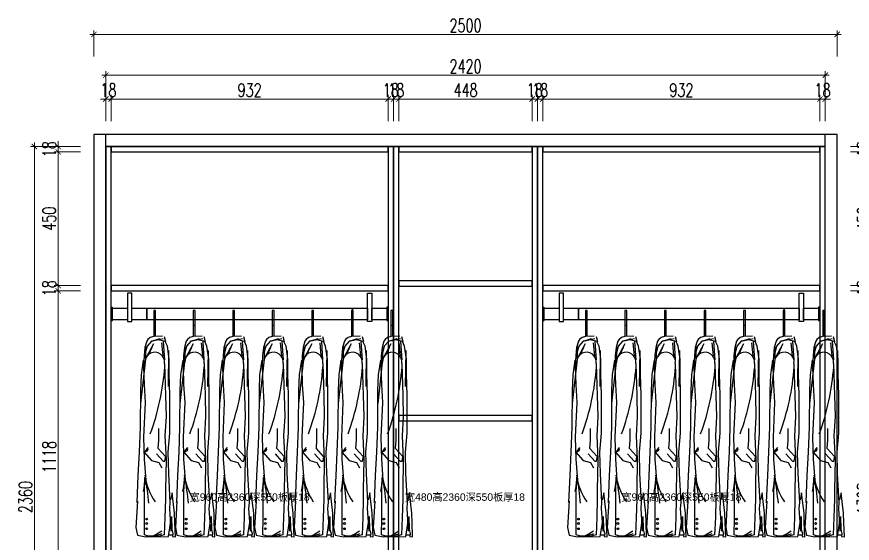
# Model space of a CAD drawing. Header units: inches. Extents: x 55314 to 59719, y -29566 to -22693.
# Drawn here: x 55463 to 58273, y -24466 to -22693 of the extents above; entities that cross this region are included whole.
import ezdxf
from ezdxf.enums import TextEntityAlignment as Align

# ---------------------------------------------------------------- set-up
doc = ezdxf.new("R2010")
doc.units = ezdxf.units.IN
doc.header["$LTSCALE"] = 2
for name, color, linetype in [('0-标注', 7, 'Continuous'), ('Layer_CabinetText', 3, 'Continuous'), ('文字', 255, 'Continuous'), ('柜体', 7, 'Continuous'), ('柜体结构', 255, 'Continuous'), ('衣杆', 7, 'Continuous')]:
    doc.layers.add(name, color=color, linetype=linetype)
doc.styles.add('DIMTEXT', font='simplex.shx', dxfattribs={"width": 0.7, "bigfont": 'gbcbig.shx'})
doc.styles.get("Standard").update_dxf_attribs({"font": 'arial.ttf'})
doc.dimstyles.new('雷神标注', dxfattribs={"dimscale": 15, "dimtxt": 3, "dimasz": 1.2, "dimexe": 0.9, "dimexo": 1, "dimgap": 0.5, "dimtad": 1, "dimdec": 0, "dimzin": 13, "dimdsep": 46, "dimtxsty": 'DIMTEXT', "dimblk1": 'ARCHTICK', "dimblk2": 'ARCHTICK', "dimsah": 1, "dimcen": 2, "dimdle": 0.9, "dimclrd": 1, "dimclre": 1, "dimclrt": 1, "dimadec": 1, "dimazin": 0, "dimtfac": 1, "dimtdec": 0, "dimtix": 1, "dimtmove": 1, "dimatfit": 3, "dimfxl": 5, "dimfxlon": 1, "dimtolj": 1, "dimtzin": 13, "dimlwd": 5, "dimlwe": 5, "dimarcsym": 0})

# ---------------------------------------------------------------- blocks, each defined once
blk = doc.blocks.new('*U76')
at = {"color": 8}
for p, q in [((143.2, 34), (143.2, -53)), ((149.2, -52.4), (149.2, 34)), ((276.2, 34), (276.2, -53)), ((282.2, -52.4), (282.2, 34)), ((409.2, 34), (409.2, -53)), ((415.2, -52.4), (415.2, 34)), ((542.2, 34), (542.2, -53)), ((548.2, -52.4), (548.2, 34)), ((675.2, 34), (675.2, -53)), ((681.2, -52.4), (681.2, 34)), ((808.2, 34), (808.2, -53)), ((814.2, -52.4), (814.2, 34)), ((941.2, 34), (941.2, -53)), ((947.2, -52.4), (947.2, 34)), ((119.2, -122.5), (143.7, -76.7)), ((135.2, -68.9), (175.4, -59.9)), ((136.5, -68.6), (164.1, -59.9)), ((175, -118.1), (170.7, -74.2)), ((180.5, -132.5), (176.3, -69.8)), ((252.2, -122.5), (276.7, -76.7)), ((268.2, -68.9), (308.4, -59.9)), ((269.5, -68.6), (297.1, -59.9)), ((308, -118.1), (303.7, -74.2)), ((313.5, -132.5), (309.3, -69.8)), ((385.2, -122.5), (409.7, -76.7)), ((401.2, -68.9), (441.4, -59.9)), ((402.5, -68.6), (430.1, -59.9)), ((441, -118.1), (436.7, -74.2)), ((446.5, -132.5), (442.3, -69.8)), ((518.2, -122.5), (542.7, -76.7)), ((534.2, -68.9), (574.4, -59.9)), ((535.5, -68.6), (563.1, -59.9)), ((574, -118.1), (569.7, -74.2)), ((579.5, -132.5), (575.3, -69.8)), ((651.2, -122.5), (675.7, -76.7)), ((667.2, -68.9), (707.4, -59.9)), ((668.5, -68.6), (696.1, -59.9)), ((707, -118.1), (702.7, -74.2)), ((712.5, -132.5), (708.3, -69.8)), ((784.2, -122.5), (808.7, -76.7)), ((800.2, -68.9), (840.4, -59.9)), ((801.5, -68.6), (829.1, -59.9)), ((840, -118.1), (835.7, -74.2)), ((845.5, -132.5), (841.3, -69.8)), ((917.2, -122.5), (941.7, -76.7)), ((933.2, -68.9), (973.4, -59.9)), ((934.5, -68.6), (962.1, -59.9)), ((973, -118.1), (968.7, -74.2)), ((978.5, -132.5), (974.3, -69.8)), ((115.3, -86.6), (115.3, -129.9)), ((136.8, -90.5), (126.7, -113.1)), ((193.2, -100.6), (191.4, -221.6)), ((248.3, -86.6), (248.3, -129.9)), ((269.8, -90.5), (259.7, -113.1)), ((326.2, -100.6), (324.4, -221.6)), ((381.3, -86.6), (381.3, -129.9)), ((402.8, -90.5), (392.7, -113.1)), ((459.2, -100.6), (457.4, -221.6)), ((514.3, -86.6), (514.3, -129.9)), ((535.8, -90.5), (525.7, -113.1)), ((592.2, -100.6), (590.4, -221.6)), ((647.3, -86.6), (647.3, -129.9)), ((668.8, -90.5), (658.7, -113.1)), ((725.2, -100.6), (723.4, -221.6)), ((780.3, -86.6), (780.3, -129.9)), ((801.8, -90.5), (791.7, -113.1)), ((858.2, -100.6), (856.4, -221.6)), ((913.3, -86.6), (913.3, -129.9)), ((934.8, -90.5), (924.7, -113.1)), ((991.2, -100.6), (989.4, -221.6)), ((115.3, -129.9), (98.5, -278.7)), ((248.3, -129.9), (231.5, -278.7)), ((381.3, -129.9), (364.5, -278.7)), ((514.3, -129.9), (497.5, -278.7)), ((647.3, -129.9), (630.5, -278.7)), ((780.3, -129.9), (763.5, -278.7)), ((913.3, -129.9), (896.5, -278.7)), ((194, -721.1), (208.1, -720.8)), ((327, -721.1), (341.1, -720.8)), ((460, -721.1), (474.1, -720.8)), ((593, -721.1), (607.1, -720.8)), ((726, -721.1), (740.1, -720.8)), ((859, -721.1), (873.1, -720.8)), ((992, -721.1), (1006.1, -720.8))]:
    blk.add_line(p, q, dxfattribs=at)
at = {"color": 2}
for points in [[(55, -2.8), (70, -2.8), (70, 92.2), (55, 92.2)], [(862, 92.2), (877, 92.2), (877, -2.8), (862, -2.8)], [(5, 44.3), (0, 44.3), (0, 0), (5, 0)], [(5, 42), (55, 42), (55, 2.2), (5, 2.2)], [(70, 42.2), (120, 42.2), (120, 2.2), (70, 2.2)], [(120, 42.2), (812, 42.2), (812, 2.2), (120, 2.2)], [(812, 42.2), (862, 42.2), (862, 2.2), (812, 2.2)], [(877, 42.2), (927, 42.2), (927, 2.2), (877, 2.2)], [(927, 0.2), (932, 0.2), (932, 44.8), (927, 44.8)]]:
    blk.add_lwpolyline(points, close=True, dxfattribs=at)
at = {"color": 8}
for points in [[(149.2, 34), (143.2, 34)], [(282.2, 34), (276.2, 34)], [(415.2, 34), (409.2, 34)], [(548.2, 34), (542.2, 34)], [(681.2, 34), (675.2, 34)], [(814.2, 34), (808.2, 34)], [(947.2, 34), (941.2, 34)], [(149.2, -16), (143.2, -16)], [(282.2, -16), (276.2, -16)], [(415.2, -16), (409.2, -16)], [(548.2, -16), (542.2, -16)], [(681.2, -16), (675.2, -16)], [(814.2, -16), (808.2, -16)], [(947.2, -16), (941.2, -16)], [(172.8, -52.5), (143.2, -53), (131.8, -57.2), (123.6, -63.2), (119.7, -69), (113.6, -90.6), (110.7, -117.8), (108.9, -156.5)], [(178.9, -53.1), (183.4, -70.2), (158.1, -65.1), (135.5, -69.4), (120.8, -85.6), (114.8, -109.4)], [(305.8, -52.5), (276.2, -53), (264.8, -57.2), (256.6, -63.2), (252.7, -69), (246.6, -90.6), (243.7, -117.8), (241.9, -156.5)], [(311.9, -53.1), (316.4, -70.2), (291.1, -65.1), (268.5, -69.4), (253.8, -85.6), (247.8, -109.4)], [(438.8, -52.5), (409.2, -53), (397.8, -57.2), (389.6, -63.2), (385.7, -69), (379.6, -90.6), (376.7, -117.8), (374.9, -156.5)], [(444.9, -53.1), (449.4, -70.2), (424.1, -65.1), (401.5, -69.4), (386.8, -85.6), (380.8, -109.4)], [(571.8, -52.5), (542.2, -53), (530.8, -57.2), (522.6, -63.2), (518.7, -69), (512.6, -90.6), (509.7, -117.8), (507.9, -156.5)], [(577.9, -53.1), (582.4, -70.2), (557.1, -65.1), (534.5, -69.4), (519.8, -85.6), (513.8, -109.4)], [(704.8, -52.5), (675.2, -53), (663.8, -57.2), (655.6, -63.2), (651.7, -69), (645.6, -90.6), (642.7, -117.8), (640.9, -156.5)], [(710.9, -53.1), (715.4, -70.2), (690.1, -65.1), (667.5, -69.4), (652.8, -85.6), (646.8, -109.4)], [(837.8, -52.5), (808.2, -53), (796.8, -57.2), (788.6, -63.2), (784.7, -69), (778.6, -90.6), (775.7, -117.8), (773.9, -156.5)], [(843.9, -53.1), (848.4, -70.2), (823.1, -65.1), (800.5, -69.4), (785.8, -85.6), (779.8, -109.4)], [(970.8, -52.5), (941.2, -53), (929.8, -57.2), (921.6, -63.2), (917.7, -69), (911.6, -90.6), (908.7, -117.8), (906.9, -156.5)], [(976.9, -53.1), (981.4, -70.2), (956.1, -65.1), (933.5, -69.4), (918.8, -85.6), (912.8, -109.4)], [(202.5, -708.9), (197.2, -632.8), (198.9, -612.5), (193.6, -515.1), (191.8, -442.6), (197.2, -378.9), (197.2, -251.5), (195.4, -178.9), (195.4, -129.4), (189.2, -85.6), (182.1, -70.2)], [(335.5, -708.9), (330.2, -632.8), (331.9, -612.5), (326.6, -515.1), (324.8, -442.6), (330.2, -378.9), (330.2, -251.5), (328.4, -178.9), (328.4, -129.4), (322.2, -85.6), (315.1, -70.2)], [(468.5, -708.9), (463.2, -632.8), (464.9, -612.5), (459.6, -515.1), (457.8, -442.6), (463.2, -378.9), (463.2, -251.5), (461.4, -178.9), (461.4, -129.4), (455.2, -85.6), (448.1, -70.2)], [(601.5, -708.9), (596.2, -632.8), (597.9, -612.5), (592.6, -515.1), (590.8, -442.6), (596.2, -378.9), (596.2, -251.5), (594.4, -178.9), (594.4, -129.4), (588.2, -85.6), (581.1, -70.2)], [(734.5, -708.9), (729.2, -632.8), (730.9, -612.5), (725.6, -515.1), (723.8, -442.6), (729.2, -378.9), (729.2, -251.5), (727.4, -178.9), (727.4, -129.4), (721.2, -85.6), (714.1, -70.2)], [(867.5, -708.9), (862.2, -632.8), (863.9, -612.5), (858.6, -515.1), (856.8, -442.6), (862.2, -378.9), (862.2, -251.5), (860.4, -178.9), (860.4, -129.4), (854.2, -85.6), (847.1, -70.2)], [(1000.5, -708.9), (995.2, -632.8), (996.9, -612.5), (991.6, -515.1), (989.8, -442.6), (995.2, -378.9), (995.2, -251.5), (993.4, -178.9), (993.4, -129.4), (987.2, -85.6), (980.1, -70.2)], [(108, -133), (100.6, -182), (98.4, -235), (97.4, -358.1), (94.2, -443), (90.3, -521.7), (86.7, -611.9), (88.5, -607.5), (83.2, -696), (88.5, -722.5), (116.8, -727.8), (193, -726.4), (203.6, -660.6)], [(241, -133), (233.6, -182), (231.4, -235), (230.4, -358.1), (227.2, -443), (223.3, -521.7), (219.7, -611.9), (221.5, -607.5), (216.2, -696), (221.5, -722.5), (249.8, -727.8), (326, -726.4), (336.6, -660.6)], [(374, -133), (366.6, -182), (364.4, -235), (363.4, -358.1), (360.2, -443), (356.3, -521.7), (352.7, -611.9), (354.5, -607.5), (349.2, -696), (354.5, -722.5), (382.8, -727.8), (459, -726.4), (469.6, -660.6)], [(507, -133), (499.6, -182), (497.4, -235), (496.4, -358.1), (493.2, -443), (489.3, -521.7), (485.7, -611.9), (487.5, -607.5), (482.2, -696), (487.5, -722.5), (515.8, -727.8), (592, -726.4), (602.6, -660.6)], [(640, -133), (632.6, -182), (630.4, -235), (629.4, -358.1), (626.2, -443), (622.3, -521.7), (618.7, -611.9), (620.5, -607.5), (615.2, -696), (620.5, -722.5), (648.8, -727.8), (725, -726.4), (735.6, -660.6)], [(773, -133), (765.6, -182), (763.4, -235), (762.4, -358.1), (759.2, -443), (755.3, -521.7), (751.7, -611.9), (753.5, -607.5), (748.2, -696), (753.5, -722.5), (781.8, -727.8), (858, -726.4), (868.6, -660.6)], [(906, -133), (898.6, -182), (896.4, -235), (895.4, -358.1), (892.2, -443), (888.3, -521.7), (884.7, -611.9), (886.5, -607.5), (881.2, -696), (886.5, -722.5), (914.8, -727.8), (991, -726.4), (1001.6, -660.6)], [(179.6, -144.5), (183, -251.5), (184.8, -322.3), (181.2, -387.7), (184.8, -467.4), (183, -570), (183, -601), (181.2, -662.9), (178.9, -721.3), (158.2, -726.6), (122.8, -724.9), (111.8, -721.3), (112.1, -664.7), (112.1, -579.8), (113.9, -528.4), (108.6, -575.3), (116.4, -537.1)], [(108.9, -156.5), (111, -214.6), (114.6, -275.1), (109.3, -392.7), (111, -465.8), (116.4, -537.1)], [(312.6, -144.5), (316, -251.5), (317.8, -322.3), (314.2, -387.7), (317.8, -467.4), (316, -570), (316, -601), (314.2, -662.9), (311.9, -721.3), (291.2, -726.6), (255.8, -724.9), (244.8, -721.3), (245.1, -664.7), (245.1, -579.8), (246.9, -528.4), (241.6, -575.3), (249.4, -537.1)], [(241.9, -156.5), (244, -214.6), (247.6, -275.1), (242.3, -392.7), (244, -465.8), (249.4, -537.1)], [(445.6, -144.5), (449, -251.5), (450.8, -322.3), (447.2, -387.7), (450.8, -467.4), (449, -570), (449, -601), (447.2, -662.9), (444.9, -721.3), (424.2, -726.6), (388.8, -724.9), (377.8, -721.3), (378.1, -664.7), (378.1, -579.8), (379.9, -528.4), (374.6, -575.3), (382.4, -537.1)], [(374.9, -156.5), (377, -214.6), (380.6, -275.1), (375.3, -392.7), (377, -465.8), (382.4, -537.1)], [(578.6, -144.5), (582, -251.5), (583.8, -322.3), (580.2, -387.7), (583.8, -467.4), (582, -570), (582, -601), (580.2, -662.9), (577.9, -721.3), (557.2, -726.6), (521.8, -724.9), (510.8, -721.3), (511.1, -664.7), (511.1, -579.8), (512.9, -528.4), (507.6, -575.3), (515.4, -537.1)], [(507.9, -156.5), (510, -214.6), (513.6, -275.1), (508.3, -392.7), (510, -465.8), (515.4, -537.1)], [(711.6, -144.5), (715, -251.5), (716.8, -322.3), (713.2, -387.7), (716.8, -467.4), (715, -570), (715, -601), (713.2, -662.9), (710.9, -721.3), (690.2, -726.6), (654.8, -724.9), (643.8, -721.3), (644.1, -664.7), (644.1, -579.8), (645.9, -528.4), (640.6, -575.3), (648.4, -537.1)], [(640.9, -156.5), (643, -214.6), (646.6, -275.1), (641.3, -392.7), (643, -465.8), (648.4, -537.1)], [(844.6, -144.5), (848, -251.5), (849.8, -322.3), (846.2, -387.7), (849.8, -467.4), (848, -570), (848, -601), (846.2, -662.9), (843.9, -721.3), (823.2, -726.6), (787.8, -724.9), (776.8, -721.3), (777.1, -664.7), (777.1, -579.8), (778.9, -528.4), (773.6, -575.3), (781.4, -537.1)], [(773.9, -156.5), (776, -214.6), (779.6, -275.1), (774.3, -392.7), (776, -465.8), (781.4, -537.1)], [(977.6, -144.5), (981, -251.5), (982.8, -322.3), (979.2, -387.7), (982.8, -467.4), (981, -570), (981, -601), (979.2, -662.9), (976.9, -721.3), (956.2, -726.6), (920.8, -724.9), (909.8, -721.3), (910.1, -664.7), (910.1, -579.8), (911.9, -528.4), (906.6, -575.3), (914.4, -537.1)], [(906.9, -156.5), (909, -214.6), (912.6, -275.1), (907.3, -392.7), (909, -465.8), (914.4, -537.1)], [(182.8, -457.1), (158.3, -430.6), (160.4, -402.1), (160.4, -363.5)], [(315.8, -457.1), (291.3, -430.6), (293.4, -402.1), (293.4, -363.5)], [(448.8, -457.1), (424.3, -430.6), (426.4, -402.1), (426.4, -363.5)], [(581.8, -457.1), (557.3, -430.6), (559.4, -402.1), (559.4, -363.5)], [(714.8, -457.1), (690.3, -430.6), (692.4, -402.1), (692.4, -363.5)], [(847.8, -457.1), (823.3, -430.6), (825.4, -402.1), (825.4, -363.5)], [(980.8, -457.1), (956.3, -430.6), (958.4, -402.1), (958.4, -363.5)], [(111.5, -442.8), (135.9, -471.3), (160.4, -477.4), (170.5, -495.7)], [(111.6, -441.6), (118.7, -435.3), (125, -427.5)], [(111.6, -442.4), (123.4, -437.7), (125, -431.4)], [(152.2, -448.9), (174.6, -473.3), (180.7, -473.3), (184.8, -451)], [(244.5, -442.8), (268.9, -471.3), (293.4, -477.4), (303.5, -495.7)], [(244.6, -441.6), (251.7, -435.3), (258, -427.5)], [(244.6, -442.4), (256.4, -437.7), (258, -431.4)], [(285.2, -448.9), (307.6, -473.3), (313.7, -473.3), (317.8, -451)], [(377.5, -442.8), (401.9, -471.3), (426.4, -477.4), (436.5, -495.7)], [(377.6, -441.6), (384.7, -435.3), (391, -427.5)], [(377.6, -442.4), (389.4, -437.7), (391, -431.4)], [(418.2, -448.9), (440.6, -473.3), (446.7, -473.3), (450.8, -451)], [(510.5, -442.8), (534.9, -471.3), (559.4, -477.4), (569.5, -495.7)], [(510.6, -441.6), (517.7, -435.3), (524, -427.5)], [(510.6, -442.4), (522.4, -437.7), (524, -431.4)], [(551.2, -448.9), (573.6, -473.3), (579.7, -473.3), (583.8, -451)], [(643.5, -442.8), (667.9, -471.3), (692.4, -477.4), (702.5, -495.7)], [(643.6, -441.6), (650.7, -435.3), (657, -427.5)], [(643.6, -442.4), (655.4, -437.7), (657, -431.4)], [(684.2, -448.9), (706.6, -473.3), (712.7, -473.3), (716.8, -451)], [(776.5, -442.8), (800.9, -471.3), (825.4, -477.4), (835.5, -495.7)], [(776.6, -441.6), (783.7, -435.3), (790, -427.5)], [(776.6, -442.4), (788.4, -437.7), (790, -431.4)], [(817.2, -448.9), (839.6, -473.3), (845.7, -473.3), (849.8, -451)], [(909.5, -442.8), (933.9, -471.3), (958.4, -477.4), (968.5, -495.7)], [(909.6, -441.6), (916.7, -435.3), (923, -427.5)], [(909.6, -442.4), (921.4, -437.7), (923, -431.4)], [(950.2, -448.9), (972.6, -473.3), (978.7, -473.3), (982.8, -451)], [(203.4, -659.8), (204.1, -702.7), (208.1, -716), (206.7, -726.1), (216.1, -727.4), (214.1, -679.2), (213.5, -647.7), (205.4, -579.4), (200, -602.7)], [(336.4, -659.8), (337.1, -702.7), (341.1, -716), (339.7, -726.1), (349.1, -727.4), (347.1, -679.2), (346.5, -647.7), (338.4, -579.4), (333, -602.7)], [(469.4, -659.8), (470.1, -702.7), (474.1, -716), (472.7, -726.1), (482.1, -727.4), (480.1, -679.2), (479.5, -647.7), (471.4, -579.4), (466, -602.7)], [(602.4, -659.8), (603.1, -702.7), (607.1, -716), (605.7, -726.1), (615.1, -727.4), (613.1, -679.2), (612.5, -647.7), (604.4, -579.4), (599, -602.7)], [(735.4, -659.8), (736.1, -702.7), (740.1, -716), (738.7, -726.1), (748.1, -727.4), (746.1, -679.2), (745.5, -647.7), (737.4, -579.4), (732, -602.7)], [(868.4, -659.8), (869.1, -702.7), (873.1, -716), (871.7, -726.1), (881.1, -727.4), (879.1, -679.2), (878.5, -647.7), (870.4, -579.4), (865, -602.7)], [(1001.4, -659.8), (1002.1, -702.7), (1006.1, -716), (1004.7, -726.1), (1014.1, -727.4), (1012.1, -679.2), (1011.5, -647.7), (1003.4, -579.4), (998, -602.7)], [(118.3, -723.8), (139.7, -725.4), (146.1, -721.7), (154.2, -717.9), (170.2, -707.8)], [(141.8, -725.4), (166.5, -719), (170.8, -716.9)], [(251.3, -723.8), (272.7, -725.4), (279.1, -721.7), (287.2, -717.9), (303.2, -707.8)], [(274.8, -725.4), (299.5, -719), (303.8, -716.9)], [(384.3, -723.8), (405.7, -725.4), (412.1, -721.7), (420.2, -717.9), (436.2, -707.8)], [(407.8, -725.4), (432.5, -719), (436.8, -716.9)], [(517.3, -723.8), (538.7, -725.4), (545.1, -721.7), (553.2, -717.9), (569.2, -707.8)], [(540.8, -725.4), (565.5, -719), (569.8, -716.9)], [(650.3, -723.8), (671.7, -725.4), (678.1, -721.7), (686.2, -717.9), (702.2, -707.8)], [(673.8, -725.4), (698.5, -719), (702.8, -716.9)], [(783.3, -723.8), (804.7, -725.4), (811.1, -721.7), (819.2, -717.9), (835.2, -707.8)], [(806.8, -725.4), (831.5, -719), (835.8, -716.9)], [(916.3, -723.8), (937.7, -725.4), (944.1, -721.7), (952.2, -717.9), (968.2, -707.8)], [(939.8, -725.4), (964.5, -719), (968.8, -716.9)]]:
    blk.add_lwpolyline(points, dxfattribs=at)
for centre in [(119.6, -668.1, 0), (252.6, -668.1, 0), (385.6, -668.1, 0), (518.6, -668.1, 0), (651.6, -668.1, 0), (784.6, -668.1, 0), (917.6, -668.1, 0), (119.6, -682.8, 0), (119.6, -700.7, 0), (252.6, -682.8, 0), (252.6, -700.7, 0), (385.6, -682.8, 0), (385.6, -700.7, 0), (518.6, -682.8, 0), (518.6, -700.7, 0), (651.6, -682.8, 0), (651.6, -700.7, 0), (784.6, -682.8, 0), (784.6, -700.7, 0), (917.6, -682.8, 0), (917.6, -700.7, 0)]:
    blk.add_circle(centre, 2.91, dxfattribs=at)
for centre, radius, start, end in [((147.2, -139.3, 0), 32.8, 350.86, 180), ((280.2, -139.3, 0), 32.8, 350.86, 180), ((413.2, -139.3, 0), 32.8, 350.86, 180), ((546.2, -139.3, 0), 32.8, 350.86, 180), ((679.2, -139.3, 0), 32.8, 350.86, 180), ((812.2, -139.3, 0), 32.8, 350.86, 180), ((945.2, -139.3, 0), 32.8, 350.86, 180), ((-641.1, -96.3, 0), 823.7, 339.7806, 355.9109), ((-508.1, -96.3, 0), 823.7, 339.7806, 355.9109), ((-375.1, -96.3, 0), 823.7, 339.7806, 355.9109), ((-242.1, -96.3, 0), 823.7, 339.7806, 355.9109), ((-109.1, -96.3, 0), 823.7, 339.7806, 355.9109), ((23.9, -96.3, 0), 823.7, 339.7806, 355.9109), ((156.9, -96.3, 0), 823.7, 339.7806, 355.9109), ((336, -485.2, 0), 225.7, 189.0159, 213.5898), ((-1078.8, -731.3, 0), 1211.5, 5.5208, 9.6814), ((469, -485.2, 0), 225.7, 189.0159, 213.5898), ((-945.8, -731.3, 0), 1211.5, 5.5208, 9.6814), ((602, -485.2, 0), 225.7, 189.0159, 213.5898), ((-812.8, -731.3, 0), 1211.5, 5.5208, 9.6814), ((735, -485.2, 0), 225.7, 189.0159, 213.5898), ((-679.8, -731.3, 0), 1211.5, 5.5208, 9.6814), ((868, -485.2, 0), 225.7, 189.0159, 213.5898), ((-546.8, -731.3, 0), 1211.5, 5.5208, 9.6814), ((1001, -485.2, 0), 225.7, 189.0159, 213.5898), ((-413.8, -731.3, 0), 1211.5, 5.5208, 9.6814), ((1134, -485.2, 0), 225.7, 189.0159, 213.5898), ((-280.8, -731.3, 0), 1211.5, 5.5208, 9.6814)]:
    blk.add_arc(centre, radius, start, end, dxfattribs=at)
blk = doc.blocks.new('_ARCHTICK')
at = {"color": 0, "linetype": 'ByBlock', "const_width": 0.15}
blk.add_lwpolyline([(-0.5, -0.5), (0.5, 0.5)], dxfattribs=at)
blk = doc.blocks.new('*D23')
at = {"layer": '0-标注', "color": 1, "lineweight": 5, "transparency": 16777216}
for p, q in [((55602.5, -24748), (55602.5, -23603)), ((55677.5, -23616.5), (55589, -23616.5)), ((55677.5, -24734.5), (55589, -24734.5))]:
    blk.add_line(p, q, dxfattribs=at)
at = {"layer": 'Defpoints', "color": 0, "transparency": 16777216}
for p in [(55602.5, -23616.5), (55762.5, -23616.5), (55762.5, -24734.5)]:
    blk.add_point(p, dxfattribs=at)
at = {"layer": '0-标注', "color": 1, "lineweight": 5, "transparency": 16777216, "xscale": 17.99999999999999, "yscale": 17.99999999999999, "zscale": 17.99999999999999}
for p, rotation in [((55602.5, -23616.5), 90), ((55602.5, -24734.5), 270)]:
    blk.add_blockref('_ARCHTICK', p, dxfattribs=dict(at, rotation=rotation))
at = {"layer": '0-标注', "color": 1, "transparency": 16777216, "insert": (55572.5, -24175.5), "char_height": 45, "attachment_point": 5, "rotation": 90, "style": 'DIMTEXT'}
blk.add_mtext('\\A1;1118', dxfattribs=at)
blk = doc.blocks.new('*D24')
at = {"layer": '0-标注', "color": 1, "lineweight": 5, "transparency": 16777216}
for p, q in [((55677.5, -23598.5), (55589, -23598.5)), ((55602.5, -23598.5), (55602.5, -23580.5)), ((55602.5, -23616.5), (55602.5, -23598.5)), ((55677.5, -23616.5), (55589, -23616.5)), ((55602.5, -23616.5), (55602.5, -23634.5))]:
    blk.add_line(p, q, dxfattribs=at)
at = {"layer": 'Defpoints', "color": 0, "transparency": 16777216}
for p in [(55602.5, -23598.5), (55762.5, -23598.5), (55762.5, -23616.5)]:
    blk.add_point(p, dxfattribs=at)
at = {"layer": '0-标注', "color": 1, "lineweight": 5, "transparency": 16777216, "xscale": 17.99999999999999, "yscale": 17.99999999999999, "zscale": 17.99999999999999}
for p, rotation in [((55602.5, -23598.5), 270), ((55602.5, -23616.5), 90)]:
    blk.add_blockref('_ARCHTICK', p, dxfattribs=dict(at, rotation=rotation))
at = {"layer": '0-标注', "color": 1, "transparency": 16777216, "insert": (55572.5, -23607.5), "char_height": 45, "attachment_point": 5, "rotation": 90, "style": 'DIMTEXT'}
blk.add_mtext('\\A1;18', dxfattribs=at)
blk = doc.blocks.new('*D25')
at = {"layer": '0-标注', "color": 1, "lineweight": 5, "transparency": 16777216}
for p, q in [((55677.5, -23148.5), (55589, -23148.5)), ((55602.5, -23612), (55602.5, -23135)), ((55677.5, -23598.5), (55589, -23598.5))]:
    blk.add_line(p, q, dxfattribs=at)
at = {"layer": 'Defpoints', "color": 0, "transparency": 16777216}
for p in [(55602.5, -23148.5), (55762.5, -23148.5), (55762.5, -23598.5)]:
    blk.add_point(p, dxfattribs=at)
at = {"layer": '0-标注', "color": 1, "lineweight": 5, "transparency": 16777216, "xscale": 17.99999999999999, "yscale": 17.99999999999999, "zscale": 17.99999999999999}
for p, rotation in [((55602.5, -23148.5), 90), ((55602.5, -23598.5), 270)]:
    blk.add_blockref('_ARCHTICK', p, dxfattribs=dict(at, rotation=rotation))
at = {"layer": '0-标注', "color": 1, "transparency": 16777216, "insert": (55572.5, -23373.5), "char_height": 45, "attachment_point": 5, "rotation": 90, "style": 'DIMTEXT'}
blk.add_mtext('\\A1;450', dxfattribs=at)
blk = doc.blocks.new('*D26')
at = {"layer": '0-标注', "color": 1, "lineweight": 5, "transparency": 16777216}
for p, q in [((55602.5, -23130.5), (55602.5, -23112.5)), ((55677.5, -23130.5), (55589, -23130.5)), ((55677.5, -23148.5), (55589, -23148.5)), ((55602.5, -23148.5), (55602.5, -23130.5)), ((55602.5, -23148.5), (55602.5, -23166.5))]:
    blk.add_line(p, q, dxfattribs=at)
at = {"layer": 'Defpoints', "color": 0, "transparency": 16777216}
for p in [(55602.5, -23130.5), (55762.5, -23130.5), (55762.5, -23148.5)]:
    blk.add_point(p, dxfattribs=at)
at = {"layer": '0-标注', "color": 1, "lineweight": 5, "transparency": 16777216, "xscale": 17.99999999999999, "yscale": 17.99999999999999, "zscale": 17.99999999999999}
for p, rotation in [((55602.5, -23130.5), 270), ((55602.5, -23148.5), 90)]:
    blk.add_blockref('_ARCHTICK', p, dxfattribs=dict(at, rotation=rotation))
at = {"layer": '0-标注', "color": 1, "transparency": 16777216, "insert": (55572.5, -23139.5), "char_height": 45, "attachment_point": 5, "rotation": 90, "style": 'DIMTEXT'}
blk.add_mtext('\\A1;18', dxfattribs=at)
blk = doc.blocks.new('*D27')
at = {"layer": '0-标注', "color": 1, "lineweight": 5, "transparency": 16777216}
for p, q in [((55522.5, -25504), (55522.5, -23117)), ((55597.5, -23130.5), (55509, -23130.5)), ((55597.5, -25490.5), (55509, -25490.5))]:
    blk.add_line(p, q, dxfattribs=at)
at = {"layer": 'Defpoints', "color": 0, "transparency": 16777216}
for p in [(55522.5, -23130.5), (55762.5, -23130.5), (55762.5, -25490.5)]:
    blk.add_point(p, dxfattribs=at)
at = {"layer": '0-标注', "color": 1, "lineweight": 5, "transparency": 16777216, "xscale": 17.99999999999999, "yscale": 17.99999999999999, "zscale": 17.99999999999999}
for p, rotation in [((55522.5, -23130.5), 90), ((55522.5, -25490.5), 270)]:
    blk.add_blockref('_ARCHTICK', p, dxfattribs=dict(at, rotation=rotation))
at = {"layer": '0-标注', "color": 1, "transparency": 16777216, "insert": (55492.5, -24310.5), "char_height": 45, "attachment_point": 5, "rotation": 90, "style": 'DIMTEXT'}
blk.add_mtext('\\A1;2360', dxfattribs=at)
blk = doc.blocks.new('*D28')
at = {"layer": '0-标注', "color": 1, "lineweight": 5, "transparency": 16777216}
for p, q in [((55762.5, -23045.5), (55762.5, -22957)), ((55780.5, -23045.5), (55780.5, -22957)), ((55762.5, -22970.5), (55744.5, -22970.5)), ((55762.5, -22970.5), (55780.5, -22970.5)), ((55780.5, -22970.5), (55798.5, -22970.5))]:
    blk.add_line(p, q, dxfattribs=at)
at = {"layer": 'Defpoints', "color": 0, "transparency": 16777216}
for p in [(55780.5, -22970.5), (55762.5, -23130.5), (55780.5, -23130.5)]:
    blk.add_point(p, dxfattribs=at)
at = {"layer": '0-标注', "color": 1, "lineweight": 5, "transparency": 16777216, "xscale": 17.99999999999999, "yscale": 17.99999999999999, "zscale": 17.99999999999999}
blk.add_blockref('_ARCHTICK', (55762.5, -22970.5), dxfattribs=at)
at = {"layer": '0-标注', "color": 1, "lineweight": 5, "transparency": 16777216, "xscale": 17.99999999999999, "yscale": 17.99999999999999, "zscale": 17.99999999999999, "rotation": 180}
blk.add_blockref('_ARCHTICK', (55780.5, -22970.5), dxfattribs=at)
at = {"layer": '0-标注', "color": 1, "transparency": 16777216, "insert": (55771.5, -22940.5), "char_height": 45, "attachment_point": 5, "style": 'DIMTEXT'}
blk.add_mtext('\\A1;18', dxfattribs=at)
blk = doc.blocks.new('*D29')
at = {"layer": '0-标注', "color": 1, "lineweight": 5, "transparency": 16777216}
for p, q in [((55780.5, -23045.5), (55780.5, -22957)), ((56712.5, -23045.5), (56712.5, -22957)), ((55767, -22970.5), (56726, -22970.5))]:
    blk.add_line(p, q, dxfattribs=at)
at = {"layer": 'Defpoints', "color": 0, "transparency": 16777216}
for p in [(56712.5, -22970.5), (55780.5, -23130.5), (56712.5, -23130.5)]:
    blk.add_point(p, dxfattribs=at)
at = {"layer": '0-标注', "color": 1, "lineweight": 5, "transparency": 16777216, "xscale": 17.99999999999999, "yscale": 17.99999999999999, "zscale": 17.99999999999999, "rotation": 180}
blk.add_blockref('_ARCHTICK', (55780.5, -22970.5), dxfattribs=at)
at = {"layer": '0-标注', "color": 1, "lineweight": 5, "transparency": 16777216, "xscale": 17.99999999999999, "yscale": 17.99999999999999, "zscale": 17.99999999999999}
blk.add_blockref('_ARCHTICK', (56712.5, -22970.5), dxfattribs=at)
at = {"layer": '0-标注', "color": 1, "transparency": 16777216, "insert": (56246.5, -22940.5), "char_height": 45, "attachment_point": 5, "style": 'DIMTEXT'}
blk.add_mtext('\\A1;932', dxfattribs=at)
blk = doc.blocks.new('*D30')
at = {"layer": '0-标注', "color": 1, "lineweight": 5, "transparency": 16777216}
for p, q in [((56712.5, -23045.5), (56712.5, -22957)), ((56730.5, -23045.5), (56730.5, -22957)), ((56712.5, -22970.5), (56694.5, -22970.5)), ((56712.5, -22970.5), (56730.5, -22970.5)), ((56730.5, -22970.5), (56748.5, -22970.5))]:
    blk.add_line(p, q, dxfattribs=at)
at = {"layer": 'Defpoints', "color": 0, "transparency": 16777216}
for p in [(56730.5, -22970.5), (56712.5, -23130.5), (56730.5, -23130.5)]:
    blk.add_point(p, dxfattribs=at)
at = {"layer": '0-标注', "color": 1, "lineweight": 5, "transparency": 16777216, "xscale": 17.99999999999999, "yscale": 17.99999999999999, "zscale": 17.99999999999999}
blk.add_blockref('_ARCHTICK', (56712.5, -22970.5), dxfattribs=at)
at = {"layer": '0-标注', "color": 1, "lineweight": 5, "transparency": 16777216, "xscale": 17.99999999999999, "yscale": 17.99999999999999, "zscale": 17.99999999999999, "rotation": 180}
blk.add_blockref('_ARCHTICK', (56730.5, -22970.5), dxfattribs=at)
at = {"layer": '0-标注', "color": 1, "transparency": 16777216, "insert": (56721.5, -22940.5), "char_height": 45, "attachment_point": 5, "style": 'DIMTEXT'}
blk.add_mtext('\\A1;18', dxfattribs=at)
blk = doc.blocks.new('*D31')
at = {"layer": '0-标注', "color": 1, "lineweight": 5, "transparency": 16777216}
for p, q in [((56730.5, -23045.5), (56730.5, -22957)), ((56748.5, -23045.5), (56748.5, -22957)), ((56730.5, -22970.5), (56712.5, -22970.5)), ((56730.5, -22970.5), (56748.5, -22970.5)), ((56748.5, -22970.5), (56766.5, -22970.5))]:
    blk.add_line(p, q, dxfattribs=at)
at = {"layer": 'Defpoints', "color": 0, "transparency": 16777216}
for p in [(56748.5, -22970.5), (56730.5, -23130.5), (56748.5, -23130.5)]:
    blk.add_point(p, dxfattribs=at)
at = {"layer": '0-标注', "color": 1, "lineweight": 5, "transparency": 16777216, "xscale": 17.99999999999999, "yscale": 17.99999999999999, "zscale": 17.99999999999999}
blk.add_blockref('_ARCHTICK', (56730.5, -22970.5), dxfattribs=at)
at = {"layer": '0-标注', "color": 1, "lineweight": 5, "transparency": 16777216, "xscale": 17.99999999999999, "yscale": 17.99999999999999, "zscale": 17.99999999999999, "rotation": 180}
blk.add_blockref('_ARCHTICK', (56748.5, -22970.5), dxfattribs=at)
at = {"layer": '0-标注', "color": 1, "transparency": 16777216, "insert": (56739.5, -22940.5), "char_height": 45, "attachment_point": 5, "style": 'DIMTEXT'}
blk.add_mtext('\\A1;18', dxfattribs=at)
blk = doc.blocks.new('*D32')
at = {"layer": '0-标注', "color": 1, "lineweight": 5, "transparency": 16777216}
for p, q in [((56748.5, -23045.5), (56748.5, -22957)), ((57196.5, -23045.5), (57196.5, -22957)), ((56735, -22970.5), (57210, -22970.5))]:
    blk.add_line(p, q, dxfattribs=at)
at = {"layer": 'Defpoints', "color": 0, "transparency": 16777216}
for p in [(57196.5, -22970.5), (56748.5, -23130.5), (57196.5, -23130.5)]:
    blk.add_point(p, dxfattribs=at)
at = {"layer": '0-标注', "color": 1, "lineweight": 5, "transparency": 16777216, "xscale": 17.99999999999999, "yscale": 17.99999999999999, "zscale": 17.99999999999999, "rotation": 180}
blk.add_blockref('_ARCHTICK', (56748.5, -22970.5), dxfattribs=at)
at = {"layer": '0-标注', "color": 1, "lineweight": 5, "transparency": 16777216, "xscale": 17.99999999999999, "yscale": 17.99999999999999, "zscale": 17.99999999999999}
blk.add_blockref('_ARCHTICK', (57196.5, -22970.5), dxfattribs=at)
at = {"layer": '0-标注', "color": 1, "transparency": 16777216, "insert": (56972.5, -22940.5), "char_height": 45, "attachment_point": 5, "style": 'DIMTEXT'}
blk.add_mtext('\\A1;448', dxfattribs=at)
blk = doc.blocks.new('*D33')
at = {"layer": '0-标注', "color": 1, "lineweight": 5, "transparency": 16777216}
for p, q in [((57196.5, -23045.5), (57196.5, -22957)), ((57214.5, -23045.5), (57214.5, -22957)), ((57196.5, -22970.5), (57178.5, -22970.5)), ((57196.5, -22970.5), (57214.5, -22970.5)), ((57214.5, -22970.5), (57232.5, -22970.5))]:
    blk.add_line(p, q, dxfattribs=at)
at = {"layer": 'Defpoints', "color": 0, "transparency": 16777216}
for p in [(57214.5, -22970.5), (57196.5, -23130.5), (57214.5, -23130.5)]:
    blk.add_point(p, dxfattribs=at)
at = {"layer": '0-标注', "color": 1, "lineweight": 5, "transparency": 16777216, "xscale": 17.99999999999999, "yscale": 17.99999999999999, "zscale": 17.99999999999999}
blk.add_blockref('_ARCHTICK', (57196.5, -22970.5), dxfattribs=at)
at = {"layer": '0-标注', "color": 1, "lineweight": 5, "transparency": 16777216, "xscale": 17.99999999999999, "yscale": 17.99999999999999, "zscale": 17.99999999999999, "rotation": 180}
blk.add_blockref('_ARCHTICK', (57214.5, -22970.5), dxfattribs=at)
at = {"layer": '0-标注', "color": 1, "transparency": 16777216, "insert": (57205.5, -22940.5), "char_height": 45, "attachment_point": 5, "style": 'DIMTEXT'}
blk.add_mtext('\\A1;18', dxfattribs=at)
blk = doc.blocks.new('*D34')
at = {"layer": '0-标注', "color": 1, "lineweight": 5, "transparency": 16777216}
for p, q in [((57214.5, -23045.5), (57214.5, -22957)), ((57232.5, -23045.5), (57232.5, -22957)), ((57214.5, -22970.5), (57196.5, -22970.5)), ((57214.5, -22970.5), (57232.5, -22970.5)), ((57232.5, -22970.5), (57250.5, -22970.5))]:
    blk.add_line(p, q, dxfattribs=at)
at = {"layer": 'Defpoints', "color": 0, "transparency": 16777216}
for p in [(57232.5, -22970.5), (57214.5, -23130.5), (57232.5, -23130.5)]:
    blk.add_point(p, dxfattribs=at)
at = {"layer": '0-标注', "color": 1, "lineweight": 5, "transparency": 16777216, "xscale": 17.99999999999999, "yscale": 17.99999999999999, "zscale": 17.99999999999999}
blk.add_blockref('_ARCHTICK', (57214.5, -22970.5), dxfattribs=at)
at = {"layer": '0-标注', "color": 1, "lineweight": 5, "transparency": 16777216, "xscale": 17.99999999999999, "yscale": 17.99999999999999, "zscale": 17.99999999999999, "rotation": 180}
blk.add_blockref('_ARCHTICK', (57232.5, -22970.5), dxfattribs=at)
at = {"layer": '0-标注', "color": 1, "transparency": 16777216, "insert": (57223.5, -22940.5), "char_height": 45, "attachment_point": 5, "style": 'DIMTEXT'}
blk.add_mtext('\\A1;18', dxfattribs=at)
blk = doc.blocks.new('*D35')
at = {"layer": '0-标注', "color": 1, "lineweight": 5, "transparency": 16777216}
for p, q in [((57232.5, -23045.5), (57232.5, -22957)), ((58164.5, -23045.5), (58164.5, -22957)), ((57219, -22970.5), (58178, -22970.5))]:
    blk.add_line(p, q, dxfattribs=at)
at = {"layer": 'Defpoints', "color": 0, "transparency": 16777216}
for p in [(58164.5, -22970.5), (57232.5, -23130.5), (58164.5, -23130.5)]:
    blk.add_point(p, dxfattribs=at)
at = {"layer": '0-标注', "color": 1, "lineweight": 5, "transparency": 16777216, "xscale": 17.99999999999999, "yscale": 17.99999999999999, "zscale": 17.99999999999999, "rotation": 180}
blk.add_blockref('_ARCHTICK', (57232.5, -22970.5), dxfattribs=at)
at = {"layer": '0-标注', "color": 1, "lineweight": 5, "transparency": 16777216, "xscale": 17.99999999999999, "yscale": 17.99999999999999, "zscale": 17.99999999999999}
blk.add_blockref('_ARCHTICK', (58164.5, -22970.5), dxfattribs=at)
at = {"layer": '0-标注', "color": 1, "transparency": 16777216, "insert": (57698.5, -22940.5), "char_height": 45, "attachment_point": 5, "style": 'DIMTEXT'}
blk.add_mtext('\\A1;932', dxfattribs=at)
blk = doc.blocks.new('*D36')
at = {"layer": '0-标注', "color": 1, "lineweight": 5, "transparency": 16777216}
for p, q in [((58164.5, -23045.5), (58164.5, -22957)), ((58182.5, -23045.5), (58182.5, -22957)), ((58164.5, -22970.5), (58146.5, -22970.5)), ((58164.5, -22970.5), (58182.5, -22970.5)), ((58182.5, -22970.5), (58200.5, -22970.5))]:
    blk.add_line(p, q, dxfattribs=at)
at = {"layer": 'Defpoints', "color": 0, "transparency": 16777216}
for p in [(58182.5, -22970.5), (58164.5, -23130.5), (58182.5, -23130.5)]:
    blk.add_point(p, dxfattribs=at)
at = {"layer": '0-标注', "color": 1, "lineweight": 5, "transparency": 16777216, "xscale": 17.99999999999999, "yscale": 17.99999999999999, "zscale": 17.99999999999999}
blk.add_blockref('_ARCHTICK', (58164.5, -22970.5), dxfattribs=at)
at = {"layer": '0-标注', "color": 1, "lineweight": 5, "transparency": 16777216, "xscale": 17.99999999999999, "yscale": 17.99999999999999, "zscale": 17.99999999999999, "rotation": 180}
blk.add_blockref('_ARCHTICK', (58182.5, -22970.5), dxfattribs=at)
at = {"layer": '0-标注', "color": 1, "transparency": 16777216, "insert": (58173.5, -22940.5), "char_height": 45, "attachment_point": 5, "style": 'DIMTEXT'}
blk.add_mtext('\\A1;18', dxfattribs=at)
blk = doc.blocks.new('*D37')
at = {"layer": '0-标注', "color": 1, "lineweight": 5, "transparency": 16777216}
for p, q in [((55749, -22890.5), (58196, -22890.5)), ((55762.5, -22965.5), (55762.5, -22877)), ((58182.5, -22965.5), (58182.5, -22877))]:
    blk.add_line(p, q, dxfattribs=at)
at = {"layer": 'Defpoints', "color": 0, "transparency": 16777216}
for p in [(58182.5, -22890.5), (55762.5, -23130.5), (58182.5, -23130.5)]:
    blk.add_point(p, dxfattribs=at)
at = {"layer": '0-标注', "color": 1, "lineweight": 5, "transparency": 16777216, "xscale": 17.99999999999999, "yscale": 17.99999999999999, "zscale": 17.99999999999999, "rotation": 180}
blk.add_blockref('_ARCHTICK', (55762.5, -22890.5), dxfattribs=at)
at = {"layer": '0-标注', "color": 1, "lineweight": 5, "transparency": 16777216, "xscale": 17.99999999999999, "yscale": 17.99999999999999, "zscale": 17.99999999999999}
blk.add_blockref('_ARCHTICK', (58182.5, -22890.5), dxfattribs=at)
at = {"layer": '0-标注', "color": 1, "transparency": 16777216, "insert": (56972.5, -22860.5), "char_height": 45, "attachment_point": 5, "style": 'DIMTEXT'}
blk.add_mtext('\\A1;2420', dxfattribs=at)
blk = doc.blocks.new('*D42')
at = {"layer": '0-标注', "color": 1, "lineweight": 5, "transparency": 16777216}
for p, q in [((58342.5, -25028), (58342.5, -23603)), ((58267.5, -23616.5), (58356, -23616.5)), ((58267.5, -25014.5), (58356, -25014.5))]:
    blk.add_line(p, q, dxfattribs=at)
at = {"layer": 'Defpoints', "color": 0, "transparency": 16777216}
for p in [(58182.5, -23616.5), (58342.5, -23616.5), (58182.5, -25014.5)]:
    blk.add_point(p, dxfattribs=at)
at = {"layer": '0-标注', "color": 1, "lineweight": 5, "transparency": 16777216, "xscale": 17.99999999999999, "yscale": 17.99999999999999, "zscale": 17.99999999999999}
for p, rotation in [((58342.5, -23616.5), 90), ((58342.5, -25014.5), 270)]:
    blk.add_blockref('_ARCHTICK', p, dxfattribs=dict(at, rotation=rotation))
at = {"layer": '0-标注', "color": 1, "transparency": 16777216, "insert": (58312.5, -24315.5), "char_height": 45, "attachment_point": 5, "rotation": 90, "style": 'DIMTEXT'}
blk.add_mtext('\\A1;1398', dxfattribs=at)
blk = doc.blocks.new('*D43')
at = {"layer": '0-标注', "color": 1, "lineweight": 5, "transparency": 16777216}
for p, q in [((58267.5, -23598.5), (58356, -23598.5)), ((58342.5, -23598.5), (58342.5, -23580.5)), ((58342.5, -23616.5), (58342.5, -23598.5)), ((58267.5, -23616.5), (58356, -23616.5)), ((58342.5, -23616.5), (58342.5, -23634.5))]:
    blk.add_line(p, q, dxfattribs=at)
at = {"layer": 'Defpoints', "color": 0, "transparency": 16777216}
for p in [(58182.5, -23598.5), (58342.5, -23598.5), (58182.5, -23616.5)]:
    blk.add_point(p, dxfattribs=at)
at = {"layer": '0-标注', "color": 1, "lineweight": 5, "transparency": 16777216, "xscale": 17.99999999999999, "yscale": 17.99999999999999, "zscale": 17.99999999999999}
for p, rotation in [((58342.5, -23598.5), 270), ((58342.5, -23616.5), 90)]:
    blk.add_blockref('_ARCHTICK', p, dxfattribs=dict(at, rotation=rotation))
at = {"layer": '0-标注', "color": 1, "transparency": 16777216, "insert": (58312.5, -23607.5), "char_height": 45, "attachment_point": 5, "rotation": 90, "style": 'DIMTEXT'}
blk.add_mtext('\\A1;18', dxfattribs=at)
blk = doc.blocks.new('*D44')
at = {"layer": '0-标注', "color": 1, "lineweight": 5, "transparency": 16777216}
for p, q in [((58267.5, -23148.5), (58356, -23148.5)), ((58342.5, -23612), (58342.5, -23135)), ((58267.5, -23598.5), (58356, -23598.5))]:
    blk.add_line(p, q, dxfattribs=at)
at = {"layer": 'Defpoints', "color": 0, "transparency": 16777216}
for p in [(58182.5, -23148.5), (58342.5, -23148.5), (58182.5, -23598.5)]:
    blk.add_point(p, dxfattribs=at)
at = {"layer": '0-标注', "color": 1, "lineweight": 5, "transparency": 16777216, "xscale": 17.99999999999999, "yscale": 17.99999999999999, "zscale": 17.99999999999999}
for p, rotation in [((58342.5, -23148.5), 90), ((58342.5, -23598.5), 270)]:
    blk.add_blockref('_ARCHTICK', p, dxfattribs=dict(at, rotation=rotation))
at = {"layer": '0-标注', "color": 1, "transparency": 16777216, "insert": (58312.5, -23373.5), "char_height": 45, "attachment_point": 5, "rotation": 90, "style": 'DIMTEXT'}
blk.add_mtext('\\A1;450', dxfattribs=at)
blk = doc.blocks.new('*D45')
at = {"layer": '0-标注', "color": 1, "lineweight": 5, "transparency": 16777216}
for p, q in [((58342.5, -23130.5), (58342.5, -23112.5)), ((58267.5, -23130.5), (58356, -23130.5)), ((58267.5, -23148.5), (58356, -23148.5)), ((58342.5, -23148.5), (58342.5, -23130.5)), ((58342.5, -23148.5), (58342.5, -23166.5))]:
    blk.add_line(p, q, dxfattribs=at)
at = {"layer": 'Defpoints', "color": 0, "transparency": 16777216}
for p in [(58182.5, -23130.5), (58182.5, -23148.5), (58342.5, -23130.5)]:
    blk.add_point(p, dxfattribs=at)
at = {"layer": '0-标注', "color": 1, "lineweight": 5, "transparency": 16777216, "xscale": 17.99999999999999, "yscale": 17.99999999999999, "zscale": 17.99999999999999}
for p, rotation in [((58342.5, -23130.5), 270), ((58342.5, -23148.5), 90)]:
    blk.add_blockref('_ARCHTICK', p, dxfattribs=dict(at, rotation=rotation))
at = {"layer": '0-标注', "color": 1, "transparency": 16777216, "insert": (58312.5, -23139.5), "char_height": 45, "attachment_point": 5, "rotation": 90, "style": 'DIMTEXT'}
blk.add_mtext('\\A1;18', dxfattribs=at)
blk = doc.blocks.new('*D46')
at = {"layer": '0-标注', "color": 1, "lineweight": 5, "transparency": 16777216}
for p, q in [((58422.5, -25504), (58422.5, -23117)), ((58347.5, -23130.5), (58436, -23130.5)), ((58347.5, -25490.5), (58436, -25490.5))]:
    blk.add_line(p, q, dxfattribs=at)
at = {"layer": 'Defpoints', "color": 0, "transparency": 16777216}
for p in [(58182.5, -23130.5), (58422.5, -23130.5), (58182.5, -25490.5)]:
    blk.add_point(p, dxfattribs=at)
at = {"layer": '0-标注', "color": 1, "lineweight": 5, "transparency": 16777216, "xscale": 17.99999999999999, "yscale": 17.99999999999999, "zscale": 17.99999999999999}
for p, rotation in [((58422.5, -23130.5), 90), ((58422.5, -25490.5), 270)]:
    blk.add_blockref('_ARCHTICK', p, dxfattribs=dict(at, rotation=rotation))
at = {"layer": '0-标注', "color": 1, "transparency": 16777216, "insert": (58392.5, -24310.5), "char_height": 45, "attachment_point": 5, "rotation": 90, "style": 'DIMTEXT'}
blk.add_mtext('\\A1;2360', dxfattribs=at)
blk = doc.blocks.new('*D75')
at = {"layer": 'Defpoints', "color": 0, "transparency": 16777216}
for p in [(58222.5, -22753), (55722.5, -23090.5), (58222.5, -23090.5)]:
    blk.add_point(p, dxfattribs=at)
at = {"layer": '文字', "color": 1, "lineweight": 5, "transparency": 16777216}
for p, q in [((55709, -22753), (58236, -22753)), ((55722.5, -22828), (55722.5, -22739.5)), ((58222.5, -22828), (58222.5, -22739.5))]:
    blk.add_line(p, q, dxfattribs=at)
at = {"layer": '文字', "color": 1, "lineweight": 5, "transparency": 16777216, "xscale": 17.99999999999999, "yscale": 17.99999999999999, "zscale": 17.99999999999999, "rotation": 180}
blk.add_blockref('_ARCHTICK', (55722.5, -22753), dxfattribs=at)
at = {"layer": '文字', "color": 1, "lineweight": 5, "transparency": 16777216, "xscale": 17.99999999999999, "yscale": 17.99999999999999, "zscale": 17.99999999999999}
blk.add_blockref('_ARCHTICK', (58222.5, -22753), dxfattribs=at)
at = {"layer": '文字', "color": 1, "transparency": 16777216, "insert": (56972.5, -22723), "char_height": 45, "attachment_point": 5, "style": 'DIMTEXT'}
blk.add_mtext('\\A1;2500', dxfattribs=at)

msp = doc.modelspace()

# ---------------------------------------------------------------- linework, layer by layer
at = {"layer": '文字'}
msp.add_lwpolyline([(55722.5, -25490.5), (58222.5, -25490.5), (58222.5, -23090.5), (55722.5, -23090.5)], close=True, dxfattribs=at)
at = {"layer": '柜体'}
for p, q in [((55762.5, -25490.5), (55762.5, -23090.5)), ((58182.5, -25490.5), (58182.5, -23090.5)), ((55762.5, -23130.5), (58182.5, -23130.5))]:
    msp.add_line(p, q, dxfattribs=at)
at = {"layer": '柜体结构'}
for points in [[(55762.5, -25490.5), (55780.5, -25490.5), (55780.5, -23130.5), (55762.5, -23130.5)], [(55780.5, -23148.5), (56712.5, -23148.5), (56712.5, -23130.5), (55780.5, -23130.5)], [(56712.5, -25490.5), (56730.5, -25490.5), (56730.5, -23130.5), (56712.5, -23130.5)], [(56730.5, -25490.5), (56748.5, -25490.5), (56748.5, -23130.5), (56730.5, -23130.5)], [(56748.5, -23148.5), (57196.5, -23148.5), (57196.5, -23130.5), (56748.5, -23130.5)], [(57196.5, -25490.5), (57214.5, -25490.5), (57214.5, -23130.5), (57196.5, -23130.5)], [(57214.5, -25490.5), (57232.5, -25490.5), (57232.5, -23130.5), (57214.5, -23130.5)], [(57232.5, -23148.5), (58164.5, -23148.5), (58164.5, -23130.5), (57232.5, -23130.5)], [(58164.5, -25490.5), (58182.5, -25490.5), (58182.5, -23130.5), (58164.5, -23130.5)], [(55780.5, -23616.5), (56712.5, -23616.5), (56712.5, -23598.5), (55780.5, -23598.5)], [(56748.5, -23600.9), (57196.5, -23600.9), (57196.5, -23582.9), (56748.5, -23582.9)], [(57232.5, -23616.5), (58164.5, -23616.5), (58164.5, -23598.5), (57232.5, -23598.5)], [(56748.5, -24053.3), (57196.5, -24053.3), (57196.5, -24035.3), (56748.5, -24035.3)]]:
    msp.add_lwpolyline(points, close=True, dxfattribs=at)

# ---------------------------------------------------------------- block references
at = {"layer": '衣杆'}
for p in [(55780.5, -23716.5), (57232.5, -23716.5)]:
    msp.add_blockref('*U76', p, dxfattribs=at)

# ---------------------------------------------------------------- texts
at = {"layer": 'Layer_CabinetText'}
for s, p in [('宽960高2360深550板厚18', (56246.5, -24310.5)), ('宽480高2360深550板厚18', (56970.5, -24310.5)), ('宽960高2360深550板厚18', (57698.5, -24310.5))]:
    msp.add_text(s, height=25, dxfattribs=at).set_placement(p, align=Align.MIDDLE_CENTER)

# ---------------------------------------------------------------- dimensions: what is measured, and where the dimension line sits
at = {"layer": '0-标注'}
for p1, p2, distance, picture, middle in [((55762.5, -23130.5), (58182.5, -23130.5), 240, '*D37', (56972.5, -22860.5)), ((55762.5, -23130.5), (55780.5, -23130.5), 160, '*D28', (55771.5, -22940.5)), ((55780.5, -23130.5), (56712.5, -23130.5), 160, '*D29', (56246.5, -22940.5)), ((56712.5, -23130.5), (56730.5, -23130.5), 160, '*D30', (56721.5, -22940.5)), ((56730.5, -23130.5), (56748.5, -23130.5), 160, '*D31', (56739.5, -22940.5)), ((56748.5, -23130.5), (57196.5, -23130.5), 160, '*D32', (56972.5, -22940.5)), ((57196.5, -23130.5), (57214.5, -23130.5), 160, '*D33', (57205.5, -22940.5)), ((57214.5, -23130.5), (57232.5, -23130.5), 160, '*D34', (57223.5, -22940.5)), ((57232.5, -23130.5), (58164.5, -23130.5), 160, '*D35', (57698.5, -22940.5)), ((58164.5, -23130.5), (58182.5, -23130.5), 160, '*D36', (58173.5, -22940.5)), ((55762.5, -25490.5), (55762.5, -23130.5), 240, '*D27', (55492.5, -24310.5)), ((55762.5, -23148.5), (55762.5, -23130.5), 160, '*D26', (55572.5, -23139.5)), ((58182.5, -23148.5), (58182.5, -23130.5), -160, '*D45', (58312.5, -23139.5)), ((58182.5, -25490.5), (58182.5, -23130.5), -240, '*D46', (58392.5, -24310.5)), ((55762.5, -23598.5), (55762.5, -23148.5), 160, '*D25', (55572.5, -23373.5)), ((58182.5, -23598.5), (58182.5, -23148.5), -160, '*D44', (58312.5, -23373.5)), ((55762.5, -23616.5), (55762.5, -23598.5), 160, '*D24', (55572.5, -23607.5)), ((58182.5, -23616.5), (58182.5, -23598.5), -160, '*D43', (58312.5, -23607.5)), ((55762.5, -24734.5), (55762.5, -23616.5), 160, '*D23', (55572.5, -24175.5)), ((58182.5, -25014.5), (58182.5, -23616.5), -160, '*D42', (58312.5, -24315.5))]:
    dim = msp.add_aligned_dim(p1=p1, p2=p2, distance=distance, dimstyle='雷神标注', dxfattribs=at)
    dim.commit()
    dim.dimension.update_dxf_attribs({"geometry": picture, "text_midpoint": middle})
at = {"layer": '文字'}
dim = msp.add_linear_dim(base=(58222.5, -22753), p1=(55722.5, -23090.5), p2=(58222.5, -23090.5), dimstyle='雷神标注', dxfattribs=at)
dim.commit()
dim.dimension.update_dxf_attribs({"geometry": '*D75', "text_midpoint": (56972.5, -22723)})

doc.saveas('drawing.dxf')
